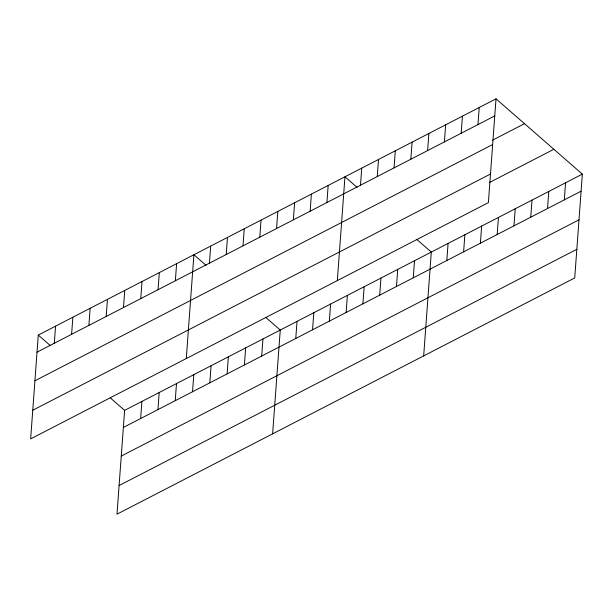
<?xml version="1.0" encoding="UTF-8"?>
<svg xmlns="http://www.w3.org/2000/svg" width="613" height="613" viewBox="0 0 613 613"><rect width="100%" height="100%" fill="white"/><g stroke="black" fill="none" stroke-linecap="round" stroke-linejoin="round"><path stroke-width="0.92" d="M38.274 335.073L30.65 438.877L488.385 202.635L496.009 98.831L38.274 335.073L50.381 345.632M54.312 343.234L55.568 326.147M71.606 334.307L72.855 317.22M88.893 325.388L90.149 308.301M106.187 316.461L107.444 299.374M123.481 307.534L124.738 290.447M110.371 397.944L124.615 410.365L116.991 514.169L574.726 277.927L582.35 174.123L496.009 98.831M140.768 298.615L142.024 281.52M140.653 418.526L141.909 401.438M158.062 289.688L159.319 272.601M157.947 409.607L159.196 392.512M175.356 280.762L176.613 263.674M175.234 400.68L176.49 383.592M186.283 358.551L193.9 254.747L206.014 265.306M192.528 391.753L193.785 374.666M209.431 263.176L210.688 246.089M209.822 382.826L211.079 365.739M226.212 254.518L227.469 237.423M227.116 373.907L228.365 356.82M243.001 245.851L244.258 228.764M244.403 364.98L245.66 347.893M259.782 237.193L261.038 220.098M261.697 356.053L262.954 338.966M276.563 228.526L277.819 211.439M272.624 433.843L280.248 330.039L265.996 317.618M293.351 219.868L294.608 202.78M295.772 338.468L297.029 321.381M310.132 211.201L311.389 194.114M312.553 329.809L313.81 312.722M326.921 202.543L328.17 185.455M329.342 321.143L330.599 304.056M337.334 280.593L344.958 176.789L357.065 187.348M346.123 312.484L347.379 295.397M360.482 185.218L361.739 168.131M362.911 303.818L364.16 286.731M377.271 176.552L378.52 159.464M379.692 295.159L380.949 278.072M394.052 167.893L395.308 150.806M396.473 286.493L397.73 269.406M410.833 159.234L412.089 142.139M413.262 277.835L414.511 260.747M427.621 150.568L428.878 133.481M423.675 355.885L431.299 252.081L417.055 239.66M444.402 141.909L445.659 124.814M446.823 260.51L448.08 243.422M461.183 133.243L462.44 116.156M463.612 251.851L464.861 234.756M477.971 124.585L479.228 107.497M480.393 243.185L481.649 226.097M497.174 234.526L498.43 217.431M513.962 225.86L515.219 208.772M530.743 217.201L532 200.114M547.532 208.535L548.781 191.448M564.312 199.876L565.569 182.789M37.018 352.161L494.752 115.918M492.614 140.139L524.498 123.68M34.918 380.773L492.653 144.538M32.75 410.258L490.484 174.023M489.243 182.628L553.861 149.281M124.615 410.365L582.35 174.123M123.359 427.453L581.093 191.21M121.259 456.072L578.994 219.829M119.091 485.55L576.825 249.315"/></g></svg>
